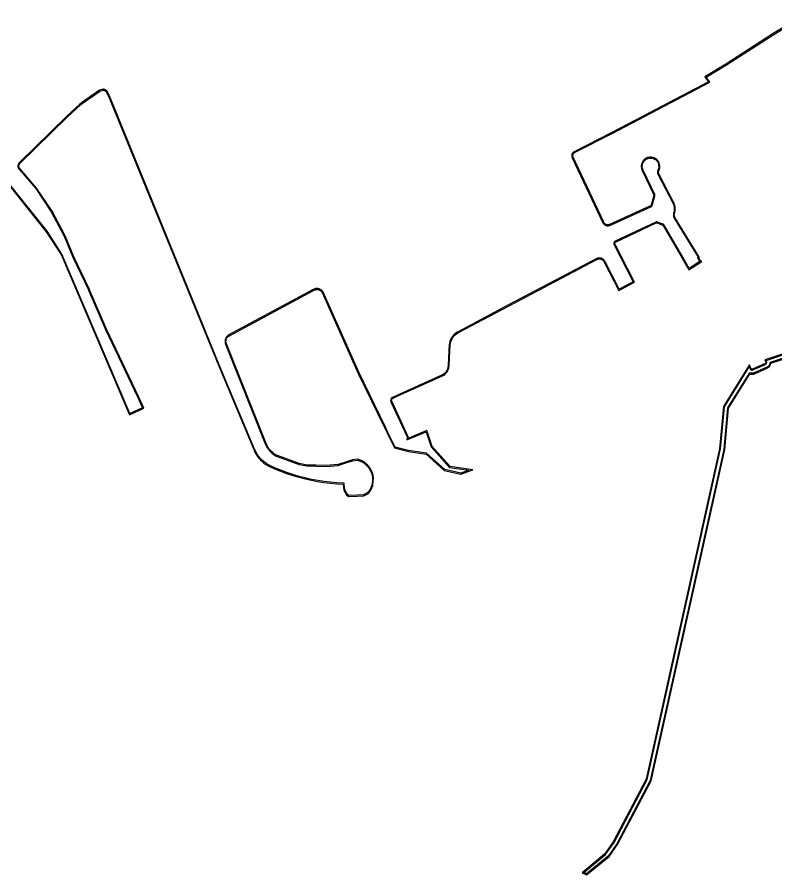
# Model space of a CAD drawing. Header units: millimetres. Extents: x 676447 to 689606, y 7455628 to 7463967.
# Drawn here: x 682178 to 682815, y 7463196 to 7463916 of the extents above; entities that cross this region are included whole.
import ezdxf

# ---------------------------------------------------------------- set-up
doc = ezdxf.new("R2010")
doc.units = ezdxf.units.MM
doc.header["$LTSCALE"] = 0.1
doc.header["$MEASUREMENT"] = 0
doc.layers.add('MUB_MEIOFIO', color=7, linetype='Continuous')
doc.layers.add('MUB_QUADRAS', color=7, linetype='Continuous')

msp = doc.modelspace()

# ---------------------------------------------------------------- linework, layer by layer
at = {"layer": 'MUB_MEIOFIO', "color": 244, "linetype": 'Continuous'}
for points in [[(682835.34, 7463915.58), (682812.33, 7463901.72), (682772.66, 7463876.24), (682754.83, 7463865.43), (682757.86, 7463861.32), (682696.62, 7463829.16), (682676.72, 7463818.72), (682645.24, 7463802.61), (682645, 7463802.49), (682644.68, 7463802.26), (682644.37, 7463802.01), (682644.09, 7463801.71), (682643.86, 7463801.4), (682643.64, 7463801.07), (682643.47, 7463800.7), (682643.33, 7463800.33), (682643.24, 7463799.94), (682643.18, 7463799.56), (682643.17, 7463799.15), (682643.21, 7463798.75), (682643.27, 7463798.36), (682643.39, 7463797.97), (682643.53, 7463797.63), (682669.26, 7463743.07), (682669.48, 7463742.66), (682669.77, 7463742.25), (682670.08, 7463741.89), (682670.43, 7463741.55), (682670.83, 7463741.26), (682671.24, 7463741), (682671.69, 7463740.8), (682672.14, 7463740.64), (682672.61, 7463740.52), (682673.11, 7463740.46), (682673.6, 7463740.46), (682674.08, 7463740.5), (682674.56, 7463740.59), (682675.01, 7463740.72), (682675.26, 7463740.82), (682709.56, 7463756.35), (682709.72, 7463756.43), (682709.87, 7463756.53), (682710.04, 7463756.65), (682710.16, 7463756.79), (682710.29, 7463756.94), (682710.38, 7463757.1), (682710.45, 7463757.24), (682710.57, 7463757.53), (682710.57, 7463757.58), (682712.97, 7463765.59), (682712.99, 7463765.72), (682713.03, 7463765.9), (682713.03, 7463766.13), (682713.01, 7463766.3), (682712.98, 7463766.49), (682712.93, 7463766.65), (682712.93, 7463766.68), (682703, 7463787.28), (682702.72, 7463787.97), (682702.52, 7463788.68), (682702.4, 7463789.39), (682702.35, 7463790.13), (682702.38, 7463790.87), (682702.48, 7463791.6), (682702.66, 7463792.3), (682702.91, 7463793), (682703.23, 7463793.65), (682703.63, 7463794.28), (682704.07, 7463794.85), (682704.58, 7463795.38), (682705.15, 7463795.85), (682705.76, 7463796.26), (682706.41, 7463796.6), (682707.09, 7463796.88), (682707.8, 7463797.08), (682708.53, 7463797.21), (682709.25, 7463797.26), (682709.99, 7463797.23), (682710.71, 7463797.12), (682711.42, 7463796.94), (682712.12, 7463796.69), (682712.78, 7463796.37), (682713.4, 7463795.98), (682713.98, 7463795.53), (682714.51, 7463795.01), (682714.88, 7463794.58), (682715.31, 7463793.89), (682715.66, 7463793.17), (682715.93, 7463792.42), (682716.13, 7463791.63), (682716.24, 7463790.83), (682716.27, 7463790.02), (682716.21, 7463789.22), (682716.08, 7463788.43), (682715.85, 7463787.65), (682715.55, 7463786.89), (682715.41, 7463786.61), (682715.28, 7463786.23), (682715.19, 7463785.87), (682715.14, 7463785.49), (682715.13, 7463785.08), (682715.17, 7463784.7), (682715.23, 7463784.32), (682715.34, 7463783.96), (682715.42, 7463783.76), (682728.26, 7463759.3), (682728.68, 7463758.26), (682729, 7463757.21), (682729.2, 7463756.11), (682729.28, 7463755), (682729.25, 7463753.89), (682729.1, 7463752.79), (682728.84, 7463751.69), (682728.81, 7463751.61), (682728.66, 7463751.13), (682728.55, 7463750.54), (682728.49, 7463749.94), (682728.49, 7463749.32), (682728.56, 7463748.71), (682728.7, 7463748.13), (682728.88, 7463747.55), (682729.14, 7463746.98), (682749.27, 7463714.23), (682749.28, 7463714.21), (682749.29, 7463714.19), (682749.3, 7463714.16), (682749.3, 7463714.16), (682749.3, 7463714.14), (682749.3, 7463714.11), (682749.3, 7463714.08), (682749.3, 7463714.08), (682749.27, 7463714.02), (682749.26, 7463713.99), (682749.26, 7463713.99), (682748.78, 7463713.52), (682750.72, 7463710.58), (682750.79, 7463710.48), (682741.86, 7463704.56), (682735.53, 7463715.53), (682720.66, 7463741.08), (682720.6, 7463741.17), (682720.5, 7463741.3), (682720.38, 7463741.45), (682720.22, 7463741.59), (682720.06, 7463741.69), (682719.94, 7463741.76), (682719.8, 7463741.84), (682715.05, 7463743.63), (682714.95, 7463743.66), (682714.79, 7463743.71), (682714.57, 7463743.73), (682714.42, 7463743.73), (682714.25, 7463743.73), (682714.02, 7463743.69), (682713.83, 7463743.63), (682713.69, 7463743.57), (682679.54, 7463727.42), (682679.49, 7463727.41), (682679.26, 7463727.28), (682679.11, 7463727.15), (682679.01, 7463727.06), (682678.87, 7463726.92), (682678.76, 7463726.76), (682678.67, 7463726.62), (682678.58, 7463726.42), (682678.52, 7463726.23), (682678.49, 7463726.09), (682678.46, 7463725.9), (682678.46, 7463725.69), (682678.48, 7463725.47), (682678.53, 7463725.29), (682678.53, 7463725.29), (682678.57, 7463725.16), (682678.64, 7463724.99), (682694.78, 7463693.36), (682683.02, 7463687.34), (682671.21, 7463710.25), (682671.17, 7463710.34), (682670.88, 7463710.89), (682670.52, 7463711.42), (682670.3, 7463711.68), (682669.92, 7463712.06), (682669.49, 7463712.42), (682669.04, 7463712.71), (682668.55, 7463712.97), (682668.03, 7463713.17), (682667.5, 7463713.31), (682666.96, 7463713.41), (682666.4, 7463713.44), (682665.85, 7463713.41), (682665.32, 7463713.32), (682664.78, 7463713.18), (682664.27, 7463712.99), (682663.81, 7463712.76), (682589.6, 7463673.79), (682547.68, 7463651.45), (682547.09, 7463651.13), (682545.88, 7463650.34), (682544.74, 7463649.43), (682543.71, 7463648.38), (682542.8, 7463647.25), (682542.02, 7463646.03), (682541.35, 7463644.74), (682540.83, 7463643.37), (682540.46, 7463641.96), (682540.23, 7463640.52), (682539.98, 7463635.67), (682539.98, 7463635.67), (682539.33, 7463623), (682539.32, 7463622.61), (682539.24, 7463621.71), (682539.06, 7463620.84), (682538.8, 7463619.99), (682538.44, 7463619.18), (682538, 7463618.4), (682537.49, 7463617.68), (682536.9, 7463617.01), (682536.25, 7463616.41), (682535.54, 7463615.88), (682534.77, 7463615.43), (682528.61, 7463612.62), (682496.81, 7463598.33), (682492.65, 7463596.45), (682492.62, 7463596.43), (682492.52, 7463596.37), (682492.26, 7463596.2), (682492.03, 7463596.02), (682491.83, 7463595.8), (682491.67, 7463595.58), (682491.5, 7463595.35), (682491.36, 7463595.05), (682491.26, 7463594.78), (682491.19, 7463594.5), (682491.15, 7463594.22), (682491.14, 7463593.93), (682491.15, 7463593.62), (682491.21, 7463593.34), (682491.28, 7463593.07), (682491.38, 7463592.8), (682504.99, 7463563.23), (682504.99, 7463562.92), (682504.67, 7463560.72), (682520.98, 7463567.51), (682525.21, 7463554.81), (682540.67, 7463537.54), (682556.88, 7463535.28), (682549.94, 7463532.82), (682536.51, 7463535.77), (682521.18, 7463549.54), (682506.16, 7463551.84), (682494.86, 7463554.62), (682488.82, 7463567.01), (682486.76, 7463571.47), (682464.6, 7463616.94), (682434.42, 7463684.7), (682434.09, 7463685.24), (682433.71, 7463685.74), (682433.27, 7463686.19), (682432.8, 7463686.6), (682432.29, 7463686.94), (682431.73, 7463687.25), (682431.15, 7463687.48), (682430.57, 7463687.65), (682429.95, 7463687.76), (682429.33, 7463687.81), (682428.7, 7463687.8), (682428.08, 7463687.71), (682427.48, 7463687.57), (682426.89, 7463687.35), (682426.35, 7463687.09), (682426.02, 7463686.9), (682354.73, 7463648.59), (682354.2, 7463648.19), (682353.74, 7463647.75), (682353.33, 7463647.27), (682352.96, 7463646.74), (682352.66, 7463646.19), (682352.4, 7463645.6), (682352.23, 7463644.99), (682352.11, 7463644.37), (682352.06, 7463643.73), (682352.07, 7463643.09), (682352.15, 7463642.46), (682352.3, 7463641.85), (682352.5, 7463641.26), (682352.59, 7463641.06), (682385.91, 7463557.46), (682386.69, 7463555.65), (682387.68, 7463553.91), (682388.84, 7463552.27), (682390.17, 7463550.77), (682391.64, 7463549.41), (682393.26, 7463548.22), (682394.97, 7463547.2), (682395.75, 7463546.83), (682414.24, 7463540.1), (682420.87, 7463538.84), (682428.27, 7463538.7), (682437.07, 7463538.53), (682447.12, 7463539.16), (682453.41, 7463541.36), (682459.22, 7463543.19), (682463.28, 7463543.77), (682467.05, 7463542.32), (682467.52, 7463542.04), (682468.04, 7463541.72), (682468.54, 7463541.38), (682469.02, 7463541.02), (682469.5, 7463540.64), (682469.96, 7463540.25), (682470.41, 7463539.85), (682470.85, 7463539.43), (682471.27, 7463538.99), (682471.67, 7463538.54), (682472.06, 7463538.08), (682472.43, 7463537.6), (682472.79, 7463537.12), (682473.13, 7463536.62), (682473.46, 7463536.1), (682473.76, 7463535.58), (682474.05, 7463535.05), (682474.32, 7463534.51), (682474.57, 7463533.96), (682474.81, 7463533.4), (682475.02, 7463532.83), (682475.21, 7463532.26), (682475.39, 7463531.68), (682475.54, 7463531.09), (682475.68, 7463530.5), (682475.79, 7463529.91), (682475.89, 7463529.31), (682475.95, 7463528.77), (682475.79, 7463526.03), (682475.37, 7463522.65), (682474.12, 7463519.54), (682471.88, 7463516.48), (682468.45, 7463514.67), (682463.15, 7463514.25), (682456, 7463514.16), (682454.7, 7463515.1), (682452.69, 7463518.84), (682452.1, 7463522.98), (682452.1, 7463524.3), (682445.97, 7463524.64), (682440.62, 7463525.12), (682435.28, 7463525.77), (682429.98, 7463526.6), (682424.7, 7463527.61), (682419.46, 7463528.79), (682414.26, 7463530.14), (682409.11, 7463531.67), (682404.02, 7463533.36), (682398.98, 7463535.23), (682394, 7463537.25), (682389.12, 7463539.44), (682388.33, 7463539.88), (682387.53, 7463540.35), (682386.76, 7463540.85), (682386, 7463541.38), (682385.26, 7463541.93), (682384.53, 7463542.51), (682383.83, 7463543.12), (682383.15, 7463543.74), (682382.5, 7463544.4), (682381.86, 7463545.07), (682381.25, 7463545.76), (682380.67, 7463546.48), (682380.11, 7463547.22), (682379.57, 7463547.97), (682379.06, 7463548.74), (682378.58, 7463549.53), (682378.13, 7463550.34), (682377.7, 7463551.16), (682377.3, 7463551.99), (682376.93, 7463552.85), (682347.77, 7463622.27), (682255.64, 7463848.27), (682253.27, 7463852.95), (682253.08, 7463853.28), (682252.86, 7463853.6), (682252.59, 7463853.91), (682252.28, 7463854.18), (682251.97, 7463854.4), (682251.63, 7463854.6), (682251.26, 7463854.77), (682250.88, 7463854.89), (682250.5, 7463854.97), (682250.1, 7463855.02), (682249.7, 7463855.02), (682249.3, 7463854.98), (682248.93, 7463854.9), (682248.74, 7463854.85), (682246.69, 7463854.18), (682231.69, 7463843.74), (682230.29, 7463842.66), (682218.91, 7463832.32), (682179.28, 7463793.27), (682179.02, 7463792.98), (682178.79, 7463792.66), (682178.59, 7463792.32), (682178.43, 7463791.95), (682178.3, 7463791.59), (682178.21, 7463791.19), (682178.17, 7463790.8), (682178.16, 7463790.4), (682178.2, 7463789.99), (682178.29, 7463789.61), (682178.4, 7463789.23), (682178.56, 7463788.87), (682178.75, 7463788.52), (682178.97, 7463788.24), (682179.04, 7463788.13), (682193.19, 7463771.65), (682206.21, 7463752.27), (682217.13, 7463731.61), (682224.4, 7463714.01), (682237.49, 7463686.62), (682237.56, 7463686.47), (682251.76, 7463653.45), (682278.87, 7463596.33), (682282.89, 7463587.77), (682272.15, 7463582.91), (682215.19, 7463716.62), (682202.67, 7463735.92), (682171.18, 7463775.41)], [(682824.98, 7463630.73), (682809.63, 7463625.66), (682809.48, 7463624.91), (682809.39, 7463624.48), (682809.15, 7463623.87), (682808.92, 7463623.45), (682808.72, 7463623.16), (682808.37, 7463622.7), (682808.01, 7463622.38), (682807.65, 7463622.06), (682807.23, 7463621.83), (682807.23, 7463621.83), (682807.23, 7463621.83), (682807.23, 7463621.83), (682806.99, 7463621.69), (682796.26, 7463617.01), (682796.01, 7463616.91), (682795.6, 7463616.79), (682795.14, 7463616.7), (682794.68, 7463616.66), (682794.25, 7463616.66), (682793.79, 7463616.7), (682793.18, 7463616.82), (682792.35, 7463617.15), (682774.01, 7463587.78), (682770.83, 7463552.77), (682708.97, 7463274.92), (682681.04, 7463221.58), (682673.98, 7463211.51), (682655.49, 7463196.59), (682653.41, 7463197.56), (682671.64, 7463212.85), (682678.71, 7463222.94), (682706.39, 7463275.8), (682768.13, 7463553.11), (682771.35, 7463588.6), (682792.25, 7463622.08), (682792.84, 7463620.51), (682792.91, 7463620.36), (682793, 7463620.19), (682793.12, 7463620.01), (682793.26, 7463619.87), (682793.38, 7463619.76), (682793.54, 7463619.64), (682793.71, 7463619.54), (682793.85, 7463619.48), (682794.03, 7463619.41), (682794.24, 7463619.37), (682794.43, 7463619.35), (682794.61, 7463619.35), (682794.8, 7463619.37), (682794.97, 7463619.4), (682795.14, 7463619.45), (682795.24, 7463619.49), (682805.81, 7463624.1), (682805.93, 7463624.17), (682805.93, 7463624.17), (682806.09, 7463624.26), (682806.24, 7463624.39), (682806.38, 7463624.51), (682806.5, 7463624.68), (682806.59, 7463624.81), (682806.68, 7463624.98), (682806.77, 7463625.19), (682806.8, 7463625.36), (682806.83, 7463625.51), (682806.85, 7463625.73), (682806.84, 7463625.91), (682806.82, 7463626.09), (682806.76, 7463626.3), (682806.73, 7463626.38), (682806.34, 7463627.4), (682824.57, 7463633.42)]]:
    msp.add_lwpolyline(points, dxfattribs=at)
at = {"layer": 'MUB_QUADRAS', "linetype": 'Continuous'}
for points in [[(682170.57, 7463774.9), (682202.02, 7463735.45), (682214.48, 7463716.24), (682271.74, 7463581.84), (682283.96, 7463587.38), (682279.6, 7463596.67), (682252.48, 7463653.78), (682238.29, 7463686.79), (682238.22, 7463686.95), (682225.13, 7463714.34), (682217.86, 7463731.95), (682206.9, 7463752.68), (682193.83, 7463772.14), (682179.68, 7463788.61), (682179.62, 7463788.7), (682179.43, 7463788.95), (682179.28, 7463789.23), (682179.15, 7463789.51), (682179.06, 7463789.81), (682178.99, 7463790.12), (682178.96, 7463790.43), (682178.97, 7463790.75), (682179, 7463791.06), (682179.07, 7463791.37), (682179.17, 7463791.66), (682179.3, 7463791.95), (682179.46, 7463792.22), (682179.64, 7463792.47), (682179.86, 7463792.71), (682219.46, 7463831.74), (682230.81, 7463842.05), (682232.16, 7463843.1), (682247.05, 7463853.46), (682248.97, 7463854.08), (682249.12, 7463854.12), (682249.43, 7463854.19), (682249.74, 7463854.22), (682250.05, 7463854.22), (682250.37, 7463854.18), (682250.67, 7463854.12), (682250.97, 7463854.02), (682251.26, 7463853.89), (682251.53, 7463853.73), (682251.78, 7463853.55), (682252.02, 7463853.34), (682252.23, 7463853.1), (682252.41, 7463852.85), (682252.57, 7463852.57), (682254.91, 7463847.94), (682347.03, 7463621.96), (682376.2, 7463552.54), (682376.58, 7463551.66), (682376.99, 7463550.8), (682377.42, 7463549.96), (682377.89, 7463549.13), (682378.39, 7463548.31), (682378.91, 7463547.52), (682379.46, 7463546.74), (682380.04, 7463545.98), (682380.64, 7463545.25), (682381.27, 7463544.53), (682381.92, 7463543.84), (682382.6, 7463543.17), (682383.3, 7463542.52), (682384.02, 7463541.9), (682384.76, 7463541.3), (682385.53, 7463540.73), (682386.31, 7463540.19), (682387.11, 7463539.67), (682387.93, 7463539.18), (682388.76, 7463538.72), (682393.69, 7463536.52), (682398.69, 7463534.48), (682403.75, 7463532.61), (682408.87, 7463530.9), (682414.05, 7463529.37), (682419.27, 7463528.01), (682424.54, 7463526.82), (682429.84, 7463525.81), (682435.17, 7463524.98), (682440.53, 7463524.32), (682445.91, 7463523.84), (682451.3, 7463523.54), (682451.3, 7463522.92), (682451.92, 7463518.59), (682454.08, 7463514.56), (682455.74, 7463513.36), (682463.19, 7463513.45), (682468.68, 7463513.89), (682472.41, 7463515.86), (682474.83, 7463519.15), (682476.15, 7463522.45), (682476.59, 7463525.96), (682476.76, 7463528.8), (682476.68, 7463529.42), (682476.58, 7463530.05), (682476.46, 7463530.67), (682476.32, 7463531.29), (682476.16, 7463531.9), (682475.97, 7463532.5), (682475.77, 7463533.1), (682475.55, 7463533.69), (682475.31, 7463534.28), (682475.04, 7463534.85), (682474.76, 7463535.42), (682474.46, 7463535.97), (682474.14, 7463536.52), (682473.8, 7463537.05), (682473.45, 7463537.58), (682473.07, 7463538.09), (682472.68, 7463538.58), (682472.27, 7463539.07), (682471.85, 7463539.54), (682471.41, 7463539.99), (682470.96, 7463540.43), (682470.49, 7463540.86), (682470, 7463541.26), (682469.51, 7463541.66), (682469, 7463542.03), (682468.48, 7463542.39), (682467.94, 7463542.72), (682467.4, 7463543.05), (682463.37, 7463544.59), (682459.04, 7463543.97), (682453.15, 7463542.12), (682446.96, 7463539.95), (682437.06, 7463539.33), (682428.28, 7463539.5), (682420.96, 7463539.64), (682414.45, 7463540.88), (682396.06, 7463547.57), (682395.35, 7463547.91), (682393.7, 7463548.89), (682392.15, 7463550.03), (682390.74, 7463551.33), (682389.47, 7463552.77), (682388.36, 7463554.34), (682387.41, 7463556.01), (682386.65, 7463557.77), (682353.33, 7463641.36), (682353.25, 7463641.55), (682353.07, 7463642.07), (682352.94, 7463642.61), (682352.87, 7463643.15), (682352.86, 7463643.71), (682352.9, 7463644.26), (682353.01, 7463644.8), (682353.16, 7463645.33), (682353.38, 7463645.84), (682353.64, 7463646.32), (682353.96, 7463646.78), (682354.32, 7463647.2), (682354.72, 7463647.58), (682355.16, 7463647.91), (682426.41, 7463686.2), (682426.72, 7463686.38), (682427.2, 7463686.61), (682427.71, 7463686.8), (682428.23, 7463686.92), (682428.77, 7463687), (682429.31, 7463687.01), (682429.85, 7463686.97), (682430.38, 7463686.87), (682430.89, 7463686.72), (682431.39, 7463686.52), (682431.87, 7463686.26), (682432.31, 7463685.96), (682432.72, 7463685.61), (682433.1, 7463685.22), (682433.43, 7463684.79), (682433.71, 7463684.33), (682463.87, 7463616.6), (682486.04, 7463571.13), (682488.1, 7463566.67), (682494.3, 7463553.94), (682506.01, 7463551.06), (682520.83, 7463548.79), (682536.13, 7463535.03), (682549.99, 7463531.99), (682560.24, 7463535.62), (682541.07, 7463538.3), (682525.92, 7463555.22), (682521.46, 7463568.58), (682505.66, 7463562), (682505.79, 7463562.86), (682505.79, 7463563.41), (682492.12, 7463593.12), (682492.04, 7463593.32), (682491.99, 7463593.52), (682491.95, 7463593.72), (682491.94, 7463593.93), (682491.95, 7463594.14), (682491.98, 7463594.35), (682492.03, 7463594.55), (682492.1, 7463594.75), (682492.19, 7463594.94), (682492.31, 7463595.11), (682492.44, 7463595.28), (682492.58, 7463595.43), (682492.74, 7463595.56), (682492.92, 7463595.68), (682493.1, 7463595.77), (682493.11, 7463595.78), (682497.14, 7463597.6), (682528.94, 7463611.89), (682535.14, 7463614.72), (682535.98, 7463615.21), (682536.76, 7463615.79), (682537.47, 7463616.45), (682538.12, 7463617.18), (682538.68, 7463617.97), (682539.16, 7463618.82), (682539.55, 7463619.71), (682539.84, 7463620.64), (682540.03, 7463621.59), (682540.12, 7463622.56), (682540.13, 7463622.97), (682540.78, 7463635.63), (682541.03, 7463640.44), (682541.24, 7463641.8), (682541.59, 7463643.12), (682542.08, 7463644.41), (682542.71, 7463645.63), (682543.45, 7463646.78), (682544.31, 7463647.85), (682545.28, 7463648.83), (682546.35, 7463649.69), (682547.5, 7463650.44), (682548.06, 7463650.75), (682589.97, 7463673.08), (682664.17, 7463712.05), (682664.59, 7463712.26), (682665.02, 7463712.42), (682665.48, 7463712.54), (682665.94, 7463712.61), (682666.4, 7463712.64), (682666.87, 7463712.61), (682667.33, 7463712.53), (682667.78, 7463712.41), (682668.22, 7463712.24), (682668.63, 7463712.02), (682669.02, 7463711.77), (682669.38, 7463711.47), (682669.71, 7463711.14), (682669.88, 7463710.94), (682670.19, 7463710.48), (682670.45, 7463709.99), (682670.49, 7463709.9), (682682.67, 7463686.26), (682695.86, 7463693.02), (682679.37, 7463725.32), (682679.33, 7463725.42), (682679.3, 7463725.52), (682679.27, 7463725.62), (682679.26, 7463725.73), (682679.26, 7463725.83), (682679.28, 7463725.94), (682679.3, 7463726.04), (682679.33, 7463726.14), (682679.37, 7463726.23), (682679.43, 7463726.32), (682679.49, 7463726.41), (682679.56, 7463726.48), (682679.64, 7463726.55), (682679.72, 7463726.62), (682679.81, 7463726.67), (682679.84, 7463726.68), (682714.02, 7463742.84), (682714.11, 7463742.88), (682714.21, 7463742.91), (682714.32, 7463742.93), (682714.42, 7463742.93), (682714.53, 7463742.93), (682714.63, 7463742.92), (682714.73, 7463742.89), (682714.8, 7463742.87), (682719.46, 7463741.11), (682719.55, 7463741.06), (682719.64, 7463741.01), (682719.73, 7463740.95), (682719.81, 7463740.88), (682719.88, 7463740.8), (682719.94, 7463740.72), (682719.97, 7463740.67), (682734.84, 7463715.13), (682741.59, 7463703.42), (682752.46, 7463710.62), (682752.36, 7463710.6), (682752.26, 7463710.59), (682752.15, 7463710.59), (682752.05, 7463710.6), (682751.95, 7463710.62), (682751.85, 7463710.65), (682751.75, 7463710.7), (682751.66, 7463710.75), (682751.58, 7463710.81), (682751.5, 7463710.88), (682751.43, 7463710.96), (682751.37, 7463711.04), (682749.81, 7463713.41), (682749.84, 7463713.44), (682749.91, 7463713.52), (682749.97, 7463713.61), (682750.01, 7463713.71), (682750.05, 7463713.8), (682750.08, 7463713.9), (682750.1, 7463714.01), (682750.1, 7463714.11), (682750.1, 7463714.22), (682750.08, 7463714.32), (682750.06, 7463714.42), (682750.02, 7463714.52), (682749.98, 7463714.61), (682749.96, 7463714.64), (682729.85, 7463747.36), (682729.63, 7463747.84), (682729.47, 7463748.34), (682729.35, 7463748.85), (682729.29, 7463749.37), (682729.29, 7463749.9), (682729.34, 7463750.42), (682729.44, 7463750.93), (682729.58, 7463751.38), (682729.61, 7463751.48), (682729.89, 7463752.64), (682730.05, 7463753.83), (682730.08, 7463755.02), (682729.99, 7463756.21), (682729.78, 7463757.39), (682729.44, 7463758.53), (682728.99, 7463759.64), (682716.15, 7463784.09), (682716.1, 7463784.22), (682716.01, 7463784.51), (682715.96, 7463784.81), (682715.93, 7463785.11), (682715.94, 7463785.42), (682715.98, 7463785.72), (682716.05, 7463786.01), (682716.15, 7463786.3), (682716.28, 7463786.57), (682716.61, 7463787.39), (682716.86, 7463788.25), (682717.01, 7463789.13), (682717.07, 7463790.01), (682717.04, 7463790.9), (682716.92, 7463791.78), (682716.7, 7463792.65), (682716.4, 7463793.48), (682716.01, 7463794.28), (682715.54, 7463795.03), (682715.52, 7463795.06), (682715.09, 7463795.56), (682714.51, 7463796.13), (682713.86, 7463796.64), (682713.17, 7463797.07), (682712.43, 7463797.43), (682711.66, 7463797.71), (682710.87, 7463797.91), (682710.06, 7463798.03), (682709.24, 7463798.06), (682708.43, 7463798), (682707.62, 7463797.86), (682706.83, 7463797.64), (682706.07, 7463797.33), (682705.35, 7463796.95), (682704.67, 7463796.49), (682704.04, 7463795.97), (682703.47, 7463795.38), (682702.97, 7463794.74), (682702.53, 7463794.04), (682702.17, 7463793.31), (682701.89, 7463792.54), (682701.69, 7463791.75), (682701.58, 7463790.94), (682701.55, 7463790.12), (682701.6, 7463789.3), (682701.74, 7463788.5), (682701.96, 7463787.71), (682702.27, 7463786.95), (682712.13, 7463766.5), (682712.13, 7463766.49), (682712.17, 7463766.4), (682712.2, 7463766.3), (682712.22, 7463766.19), (682712.23, 7463766.09), (682712.23, 7463765.98), (682712.21, 7463765.88), (682712.19, 7463765.78), (682709.77, 7463757.7), (682709.77, 7463757.68), (682709.73, 7463757.58), (682709.68, 7463757.49), (682709.63, 7463757.4), (682709.56, 7463757.32), (682709.49, 7463757.24), (682709.41, 7463757.18), (682709.32, 7463757.12), (682709.22, 7463757.07), (682674.95, 7463741.56), (682674.75, 7463741.48), (682674.37, 7463741.37), (682673.97, 7463741.29), (682673.57, 7463741.26), (682673.16, 7463741.26), (682672.76, 7463741.31), (682672.37, 7463741.41), (682671.99, 7463741.54), (682671.62, 7463741.71), (682671.28, 7463741.92), (682670.95, 7463742.16), (682670.66, 7463742.44), (682670.4, 7463742.74), (682670.16, 7463743.08), (682669.97, 7463743.43), (682644.26, 7463797.95), (682644.14, 7463798.24), (682644.05, 7463798.54), (682644, 7463798.85), (682643.97, 7463799.17), (682643.98, 7463799.48), (682644.03, 7463799.79), (682644.1, 7463800.1), (682644.21, 7463800.39), (682644.34, 7463800.68), (682644.51, 7463800.94), (682644.7, 7463801.19), (682644.92, 7463801.42), (682645.16, 7463801.62), (682645.42, 7463801.8), (682645.61, 7463801.9), (682677.09, 7463818.01), (682759.06, 7463861.04), (682755.99, 7463865.2), (682773.08, 7463875.56), (682812.75, 7463901.04), (682835.75, 7463914.89)], [(682824.41, 7463634.21), (682805.3, 7463627.9), (682805.98, 7463626.09), (682806, 7463626.04), (682806.03, 7463625.94), (682806.04, 7463625.83), (682806.05, 7463625.73), (682806.04, 7463625.62), (682806.02, 7463625.52), (682806, 7463625.42), (682805.96, 7463625.32), (682805.91, 7463625.23), (682805.85, 7463625.14), (682805.79, 7463625.06), (682805.71, 7463624.99), (682805.63, 7463624.92), (682805.54, 7463624.87), (682805.45, 7463624.82), (682794.93, 7463620.23), (682794.88, 7463620.21), (682794.78, 7463620.18), (682794.68, 7463620.16), (682794.57, 7463620.15), (682794.47, 7463620.15), (682794.36, 7463620.16), (682794.26, 7463620.18), (682794.16, 7463620.22), (682794.07, 7463620.26), (682793.98, 7463620.31), (682793.89, 7463620.38), (682793.81, 7463620.45), (682793.74, 7463620.52), (682793.68, 7463620.61), (682793.63, 7463620.7), (682793.59, 7463620.8), (682792.51, 7463623.68), (682792.25, 7463623.59), (682770.58, 7463588.86), (682767.34, 7463553.23), (682705.63, 7463276.08), (682678.03, 7463223.36), (682671.05, 7463213.4), (682651.94, 7463197.37), (682655.6, 7463195.65), (682674.57, 7463210.96), (682681.72, 7463221.16), (682709.72, 7463274.65), (682771.62, 7463552.64), (682774.79, 7463587.51), (682792.67, 7463616.16), (682792.95, 7463616.05), (682793.68, 7463615.91), (682794.22, 7463615.86), (682794.72, 7463615.86), (682795.26, 7463615.91), (682795.79, 7463616.01), (682796.27, 7463616.16), (682796.56, 7463616.27), (682807.34, 7463620.98), (682807.61, 7463621.13), (682807.61, 7463621.13), (682807.61, 7463621.13), (682807.61, 7463621.13), (682808.11, 7463621.4), (682808.54, 7463621.78), (682808.96, 7463622.15), (682809.37, 7463622.69), (682809.6, 7463623.04), (682809.87, 7463623.52), (682810.16, 7463624.25), (682810.26, 7463624.75), (682810.32, 7463625.05), (682825.12, 7463629.93)]]:
    msp.add_lwpolyline(points, dxfattribs=at)

doc.saveas('drawing.dxf')
